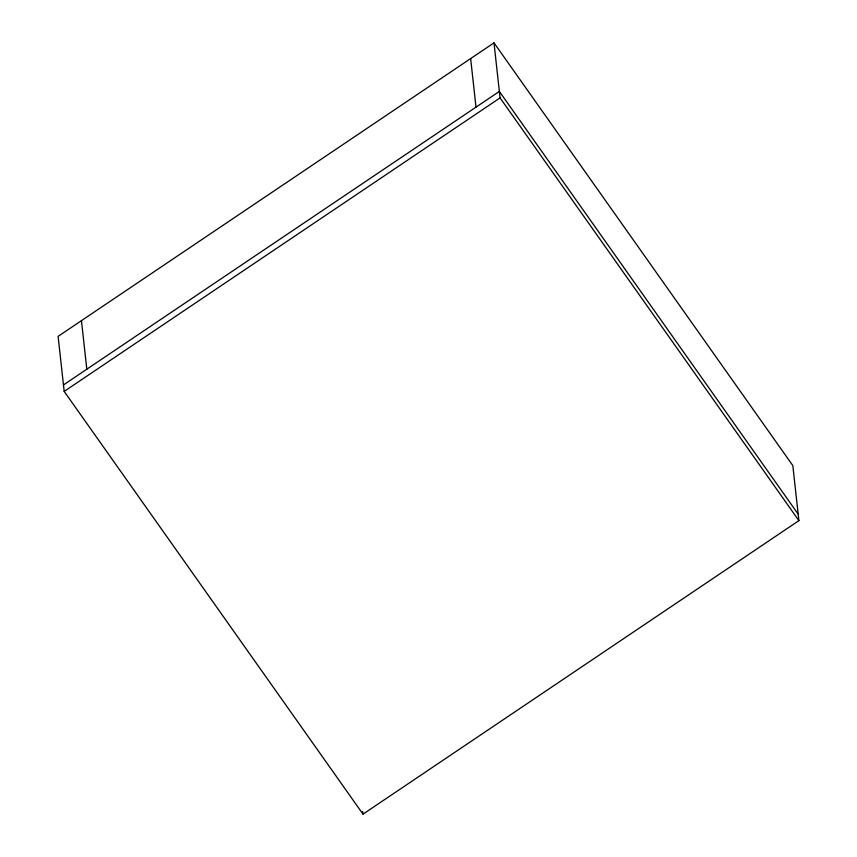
<?xml version="1.0" encoding="UTF-8"?>
<svg xmlns="http://www.w3.org/2000/svg" width="857" height="857" viewBox="0 0 857 857"><rect width="100%" height="100%" fill="white"/><g stroke="black" fill="none" stroke-linecap="round" stroke-linejoin="round"><path stroke-width="1.29" d="M493.996 42.85L58.105 336.362L64.179 391.403L363.004 814.15L798.895 520.638L792.821 465.597L493.996 42.85L500.07 97.891L798.895 520.638M63.472 384.932L499.363 91.42L798.178 514.168M64.179 391.403L500.07 97.891M470.643 58.576L476.01 107.146M362.715 811.558L363.004 814.15M81.458 320.636L86.814 369.206"/></g></svg>
